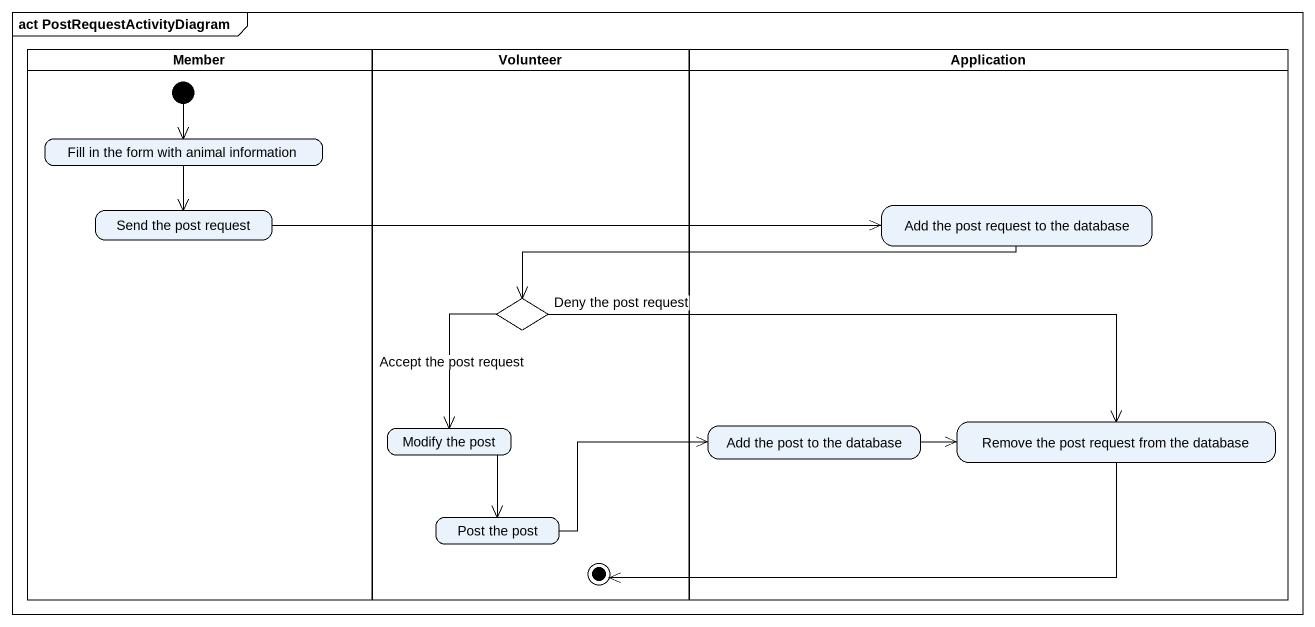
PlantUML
@startuml
mainframe act PostRequestActivityDiagram
hide empty description
state Member <<partition>> {
  state "Fill in the form with animal information" as Fill_in_the_form_with
  state "Send the post request" as Send_the_post_request
  [*] --> Fill_in_the_form_with
}
state Volunteer <<partition>> {
  state choice1 <<choice>>
  state "Modify the post" as Modify_the_post
  state "Post the post" as Post_the_post
  state final1 <<end>>
}
state Application <<partition>> {
  state "Add the post request to the database" as Add_the_post_request_to_the
  state "Add the post to the database" as Add_the_post_to_the_database
  state "Remove the post request from the database" as Remove_the_post_request
}
Fill_in_the_form_with --> Send_the_post_request
Send_the_post_request -right-> Add_the_post_request_to_the
Add_the_post_request_to_the -left-> choice1
choice1 --> Modify_the_post : Accept the post request
choice1 -right-> Remove_the_post_request : Deny the post request
Modify_the_post --> Post_the_post
Add_the_post_to_the_database -right-> Remove_the_post_request
Remove_the_post_request -left-> final1
Post_the_post -right-> Add_the_post_to_the_database
@enduml
